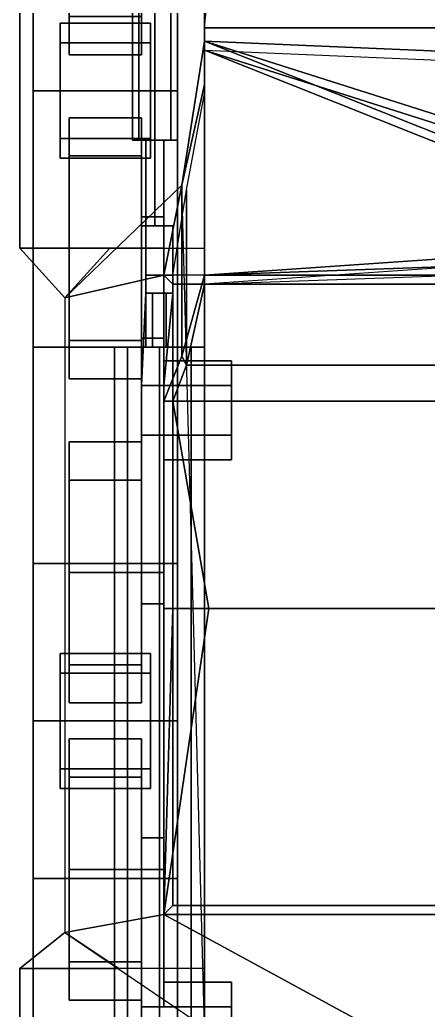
# Model space of a CAD drawing. Header units: millimetres. Extents: x -1.2 to 3, y -2.7 to 16.8.
# Drawn here: x -1.14 to -0.233, y -0.612 to 1.587 of the extents above; entities that cross this region are included whole.
import ezdxf

# ---------------------------------------------------------------- set-up
doc = ezdxf.new("R2010")
doc.units = ezdxf.units.MM
for name, color, linetype in [('mudguards', 6, 'Continuous'), ('suspension', 5, 'Continuous'), ('tent', 3, 'Continuous'), ('tracks', 3, 'Continuous'), ('turret', 2, 'Continuous'), ('wheels', 2, 'Continuous')]:
    doc.layers.add(name, color=color, linetype=linetype)

msp = doc.modelspace()

# ---------------------------------------------------------------- linework, layer by layer
for points in [[(-0.73, 2.48, 0.63), (-0.73, -2.6263, 0.5137), (-0.73, -2.72, 0.74), (-0.73, 2.53, 0.86)], [(-0.73, 2.53, 0.86), (-0.73, -2.72, 0.74), (-0.73, -2.6263, 0.98), (-0.73, 2.32, 0.98)], [(-0.73, 2.05, 0.39), (-0.73, -2.1, 0.39), (-0.73, -2.6263, 0.5137), (-0.73, 2.48, 0.63)], [(-0.73, 1.57, 1.09), (-0.73, 2.32, 0.98), (-0.73, -2.6263, 0.98), (-0.73, 1.52, 1.09)], [(0, 1.57, 1.16), (0, 2.12, 1.08), (-0.73, 2.32, 0.98), (-0.73, 1.57, 1.09)], [(0.73, 2.05, 0.39), (0.73, -2.1, 0.39), (-0.73, -2.1, 0.39), (-0.73, 2.05, 0.39)], [(0, 1.5089, 1.16), (0, 1.57, 1.16), (-0.73, 1.57, 1.09), (-0.73, 1.54, 1.09)], [(-0.78, 1.22, 1.29), (-0.73, 1.54, 1.09), (-0.73, -2.6263, 0.98), (-0.73, -0.65, 1.23)], [(-0.73, 1.54, 1.09), (-0.73, 1.54, 1.09), (-0.78, 1.22, 1.29), (-0.73, 1.4436, 1.3069)], [(-0.78, 1.22, 1.29), (-0.78, 1.22, 1.29), (-1.04, 0.97, 1.29), (-0.82, 1.02, 1.56)], [(-0.82, 1.02, 1.56), (-1.04, 0.97, 1.29), (-1.04, -0.44, 1.23), (-0.82, -0.4, 1.56)], [(-0.8, 1, 1.56), (-0.82, 1.02, 1.56), (-0.82, -0.4, 1.56), (-0.8, -0.38, 1.56)], [(0.82, 1.02, 1.56), (-0.82, 1.02, 1.56), (-0.8, 1, 1.56), (0.8, 1, 1.56)], [(0.8, 1, 1.56), (-0.8, 1, 1.56), (-0.8, 1, 1.28), (0.8, 1, 1.28)], [(-0.8, 1, 1.56), (-0.8, -0.38, 1.56), (-0.8, -0.38, 1.28), (-0.8, 1, 1.28)], [(-0.8, 1, 1.28), (-0.8, -0.38, 1.28), (0.8, -0.38, 1.28), (0.8, 1, 1.28)], [(0.82, -0.4, 1.56), (0.8, -0.38, 1.56), (-0.8, -0.38, 1.56), (-0.82, -0.4, 1.56)], [(0.8, -0.38, 1.28), (-0.8, -0.38, 1.28), (-0.8, -0.38, 1.56), (0.8, -0.38, 1.56)], [(-0.82, -0.4, 1.56), (-1.04, -0.44, 1.23), (-0.73, -0.65, 1.23), (-0.36, -0.65, 1.54)], [(0.82, -0.4, 1.56), (-0.82, -0.4, 1.56), (-0.36, -0.65, 1.54), (0.36, -0.65, 1.54)]]:
    msp.add_3dface(points)
at = {"layer": 'mudguards'}
for points in [[(-0.73, 1.57, 1.09), (-0.67, 2.1962, 0.9938), (-0.73, 1.94, 1.33), (-0.73, 1.08, 1.29)], [(-0.73, 1.08, 1.29), (-0.73, 1.94, 1.33), (-1.14, 1.94, 1.33), (-1.14, 1.08, 1.29)], [(-1.14, 1.08, 1.29), (-1.14, 1.94, 1.33), (-1.14, 1.94, 1.29), (-1.14, 1.08, 1.25)], [(-1.04, 0.97, 1.29), (-0.94, 1.08, 1.29), (-1.14, 1.08, 1.29), (-1.04, 0.97, 1.29)], [(-0.92, -0.52, 1.23), (-1.04, -0.44, 1.23), (-1.04, -0.44, 1.23), (-1.14, -0.52, 1.23)], [(-1.14, -0.52, 1.23), (-1.04, -0.44, 1.23), (-1.04, -0.44, 1.19), (-1.14, -0.52, 1.19)], [(-0.73, -1.83, 1.17), (-0.73, -0.52, 1.23), (-1.14, -0.52, 1.23), (-1.14, -1.83, 1.17)], [(-1.14, -1.83, 1.17), (-1.14, -0.52, 1.23), (-1.14, -0.52, 1.19), (-1.14, -1.83, 1.14)]]:
    msp.add_3dface(points, dxfattribs=at)
at = {"layer": 'suspension'}
for points in [[(-0.8754, 1.81, 0.6854), (-0.89, 1.81, 0.65), (-0.89, 1.32, 0.57), (-0.8754, 1.32, 0.6054)], [(-0.89, 1.81, 0.65), (-0.8754, 1.81, 0.6146), (-0.8754, 1.32, 0.5346), (-0.89, 1.32, 0.57)], [(-0.84, 1.81, 0.7), (-0.8754, 1.81, 0.6854), (-0.8754, 1.32, 0.6054), (-0.84, 1.32, 0.62)], [(-0.8754, 1.81, 0.6146), (-0.84, 1.81, 0.6), (-0.84, 1.32, 0.52), (-0.8754, 1.32, 0.5346)], [(-0.8046, 1.81, 0.6854), (-0.84, 1.81, 0.7), (-0.84, 1.32, 0.62), (-0.8046, 1.32, 0.6054)], [(-0.84, 1.81, 0.6), (-0.8046, 1.81, 0.6146), (-0.8046, 1.32, 0.5346), (-0.84, 1.32, 0.52)], [(-0.79, 1.81, 0.65), (-0.8046, 1.81, 0.6854), (-0.8046, 1.32, 0.6054), (-0.79, 1.32, 0.57)], [(-0.8046, 1.81, 0.6146), (-0.79, 1.81, 0.65), (-0.79, 1.32, 0.57), (-0.8046, 1.32, 0.5346)], [(-0.84, 1.32, 0.62), (-0.8754, 1.32, 0.6054), (-0.89, 1.32, 0.57), (-0.8046, 1.32, 0.6054)], [(-0.8046, 1.32, 0.6054), (-0.89, 1.32, 0.57), (-0.8754, 1.32, 0.5346), (-0.79, 1.32, 0.57)], [(-0.79, 1.32, 0.57), (-0.8754, 1.32, 0.5346), (-0.84, 1.32, 0.52), (-0.8046, 1.32, 0.5346)], [(-0.84, 1.32, 0.59), (-0.86, 1.32, 0.57), (-0.86, 1.13, 0.57), (-0.84, 1.13, 0.59)], [(-0.86, 1.32, 0.57), (-0.84, 1.32, 0.55), (-0.84, 1.13, 0.55), (-0.86, 1.13, 0.57)], [(-0.82, 1.32, 0.57), (-0.84, 1.32, 0.59), (-0.84, 1.13, 0.59), (-0.82, 1.13, 0.57)], [(-0.84, 1.32, 0.55), (-0.82, 1.32, 0.57), (-0.82, 1.13, 0.57), (-0.84, 1.13, 0.55)], [(-0.87, 1.15, 0.38), (-0.87, 1.08, 0.41), (-0.82, 1.08, 0.41), (-0.82, 1.15, 0.38)], [(-0.87, 1.15, 0.31), (-0.87, 1.08, 0.28), (-0.87, 1.08, 0.41), (-0.87, 1.15, 0.38)], [(-0.82, 1.15, 0.38), (-0.82, 1.15, 0.31), (-0.87, 1.15, 0.31), (-0.87, 1.15, 0.38)], [(-0.82, 1.15, 0.31), (-0.82, 1.08, 0.28), (-0.87, 1.08, 0.28), (-0.87, 1.15, 0.31)], [(-0.82, 1.08, 0.41), (-0.82, 1.08, 0.28), (-0.82, 1.15, 0.31), (-0.82, 1.15, 0.38)], [(-0.8, 1.13, 0.62), (-0.82, 1.13, 0.54), (-0.87, 1.13, 0.54), (-0.86, 1.13, 0.62)], [(-0.87, 1.13, 0.54), (-0.87, 0.775, 0.5453), (-0.86, 0.98, 0.62), (-0.86, 1.13, 0.62)], [(-0.87, 0.88, 0.46), (-0.87, 0.775, 0.5453), (-0.87, 0.775, 0.5453), (-0.87, 1.13, 0.54)], [(-0.82, 1.13, 0.54), (-0.82, 0.88, 0.46), (-0.87, 0.88, 0.46), (-0.87, 1.13, 0.54)], [(-0.86, 1.13, 0.62), (-0.86, 0.98, 0.62), (-0.86, 0.98, 0.76), (-0.86, 1.02, 0.76)], [(-0.8, 1.02, 0.76), (-0.8, 1.13, 0.62), (-0.86, 1.13, 0.62), (-0.86, 1.02, 0.76)], [(-0.8, 0.98, 0.62), (-0.82, 0.775, 0.5453), (-0.82, 1.13, 0.54), (-0.8, 1.13, 0.62)], [(-0.82, 0.775, 0.5453), (-0.82, 0.775, 0.5453), (-0.82, 0.88, 0.46), (-0.82, 1.13, 0.54)], [(-0.8, 0.98, 0.76), (-0.8, 0.98, 0.62), (-0.8, 1.13, 0.62), (-0.8, 1.02, 0.76)], [(-0.87, 1.08, 0.28), (-0.87, 0.775, 0.3547), (-0.87, 0.775, 0.5453), (-0.87, 1.08, 0.41)], [(-0.82, 1.08, 0.28), (-0.82, 0.775, 0.3547), (-0.87, 0.775, 0.3547), (-0.87, 1.08, 0.28)], [(-0.87, 1.08, 0.41), (-0.87, 0.775, 0.5453), (-0.82, 0.775, 0.5453), (-0.82, 1.08, 0.41)], [(-0.82, 0.775, 0.5453), (-0.82, 0.775, 0.3547), (-0.82, 1.08, 0.28), (-0.82, 1.08, 0.41)], [(-0.86, 1.02, 0.76), (-0.86, 0.98, 0.76), (-0.8, 0.98, 0.76), (-0.8, 1.02, 0.76)], [(-0.86, 0.98, 0.62), (-0.87, 0.775, 0.5453), (-0.82, 0.775, 0.5453), (-0.8, 0.98, 0.62)], [(-0.86, 0.98, 0.76), (-0.86, 0.98, 0.62), (-0.8, 0.98, 0.62), (-0.8, 0.98, 0.76)], [(-0.86, 0.98, 0.71), (-0.845, 0.98, 0.684), (-0.845, 0.86, 0.684), (-0.86, 0.86, 0.71)], [(-0.845, 0.98, 0.736), (-0.86, 0.98, 0.71), (-0.86, 0.86, 0.71), (-0.845, 0.86, 0.736)], [(-0.845, 0.98, 0.684), (-0.815, 0.98, 0.684), (-0.815, 0.86, 0.684), (-0.845, 0.86, 0.684)], [(-0.815, 0.98, 0.736), (-0.845, 0.98, 0.736), (-0.845, 0.86, 0.736), (-0.815, 0.86, 0.736)], [(-0.815, 0.98, 0.684), (-0.8, 0.98, 0.71), (-0.8, 0.86, 0.71), (-0.815, 0.86, 0.684)], [(-0.8, 0.98, 0.71), (-0.815, 0.98, 0.736), (-0.815, 0.86, 0.736), (-0.8, 0.86, 0.71)], [(-0.82, 0.88, 0.46), (-0.82, 0.775, 0.5453), (-0.87, 0.775, 0.5453), (-0.87, 0.88, 0.46)], [(-0.9007, 0.86, 0.7807), (-0.93, 0.86, 0.71), (-0.93, -0.8, 0.71), (-0.9007, -0.8, 0.7807)], [(-0.93, 0.86, 0.71), (-0.9007, 0.86, 0.6393), (-0.9007, -0.8, 0.6393), (-0.93, -0.8, 0.71)], [(-0.7593, 0.86, 0.6393), (-0.93, 0.86, 0.71), (-0.9007, 0.86, 0.7807), (-0.73, 0.86, 0.71)], [(-0.83, 0.86, 0.61), (-0.9007, 0.86, 0.6393), (-0.93, 0.86, 0.71), (-0.7593, 0.86, 0.6393)], [(-0.83, 0.86, 0.81), (-0.9007, 0.86, 0.7807), (-0.9007, -0.8, 0.7807), (-0.83, -0.8, 0.81)], [(-0.9007, 0.86, 0.6393), (-0.83, 0.86, 0.61), (-0.83, -0.8, 0.61), (-0.9007, -0.8, 0.6393)], [(-0.73, 0.86, 0.71), (-0.9007, 0.86, 0.7807), (-0.83, 0.86, 0.81), (-0.7593, 0.86, 0.7807)], [(-0.7593, 0.86, 0.7807), (-0.83, 0.86, 0.81), (-0.83, -0.8, 0.81), (-0.7593, -0.8, 0.7807)], [(-0.83, 0.86, 0.61), (-0.7593, 0.86, 0.6393), (-0.7593, -0.8, 0.6393), (-0.83, -0.8, 0.61)], [(-0.73, 0.86, 0.71), (-0.7593, 0.86, 0.7807), (-0.7593, -0.8, 0.7807), (-0.73, -0.8, 0.71)], [(-0.7593, 0.86, 0.6393), (-0.73, 0.86, 0.71), (-0.73, -0.8, 0.71), (-0.7593, -0.8, 0.6393)], [(-0.67, 0.775, 0.5453), (-0.67, 0.83, 0.45), (-0.82, 0.83, 0.45), (-0.82, 0.775, 0.5453)], [(-0.67, 0.83, 0.45), (-0.67, 0.775, 0.3547), (-0.82, 0.775, 0.3547), (-0.82, 0.83, 0.45)], [(-0.67, 0.665, 0.5453), (-0.67, 0.775, 0.5453), (-0.87, 0.775, 0.5453), (-0.87, 0.665, 0.5453)], [(-0.67, 0.775, 0.3547), (-0.67, 0.665, 0.3547), (-0.87, 0.665, 0.3547), (-0.87, 0.775, 0.3547)], [(-0.87, 0.665, 0.5453), (-0.87, 0.775, 0.5453), (-0.87, 0.775, 0.3547), (-0.87, 0.665, 0.3547)], [(-0.87, 0.665, 0.5453), (-0.87, 0.665, 0.3547), (-0.87, 0.36, 0.28), (-0.87, 0.36, 0.41)], [(-0.87, 0.36, 0.28), (-0.87, 0.665, 0.3547), (-0.82, 0.665, 0.3547), (-0.82, 0.36, 0.28)], [(-0.82, 0.36, 0.41), (-0.82, 0.665, 0.5453), (-0.87, 0.665, 0.5453), (-0.87, 0.36, 0.41)], [(-0.82, 0.36, 0.28), (-0.82, 0.665, 0.3547), (-0.82, 0.665, 0.5453), (-0.82, 0.36, 0.41)], [(-0.67, 0.61, 0.45), (-0.67, 0.665, 0.5453), (-0.82, 0.665, 0.5453), (-0.82, 0.61, 0.45)], [(-0.67, 0.665, 0.3547), (-0.67, 0.61, 0.45), (-0.82, 0.61, 0.45), (-0.82, 0.665, 0.3547)], [(-0.87, 0.29, 0.31), (-0.87, 0.36, 0.28), (-0.82, 0.36, 0.28), (-0.82, 0.29, 0.31)], [(-0.87, 0.36, 0.41), (-0.87, 0.36, 0.28), (-0.87, 0.29, 0.31), (-0.87, 0.29, 0.38)], [(-0.82, 0.29, 0.38), (-0.82, 0.36, 0.41), (-0.87, 0.36, 0.41), (-0.87, 0.29, 0.38)], [(-0.82, 0.29, 0.31), (-0.82, 0.36, 0.28), (-0.82, 0.36, 0.41), (-0.82, 0.29, 0.38)], [(-0.87, 0.29, 0.38), (-0.87, 0.29, 0.31), (-0.82, 0.29, 0.31), (-0.82, 0.29, 0.38)], [(-0.87, -0.23, 0.38), (-0.87, -0.3, 0.41), (-0.82, -0.3, 0.41), (-0.82, -0.23, 0.38)], [(-0.82, -0.23, 0.38), (-0.82, -0.23, 0.31), (-0.87, -0.23, 0.31), (-0.87, -0.23, 0.38)], [(-0.82, -0.23, 0.31), (-0.82, -0.3, 0.28), (-0.87, -0.3, 0.28), (-0.87, -0.23, 0.31)], [(-0.87, -0.23, 0.31), (-0.87, -0.3, 0.28), (-0.87, -0.3, 0.41), (-0.87, -0.23, 0.38)], [(-0.82, -0.3, 0.41), (-0.82, -0.3, 0.28), (-0.82, -0.23, 0.31), (-0.82, -0.23, 0.38)], [(-0.82, -0.3, 0.28), (-0.82, -0.605, 0.3547), (-0.87, -0.605, 0.3547), (-0.87, -0.3, 0.28)], [(-0.87, -0.3, 0.28), (-0.87, -0.605, 0.3547), (-0.87, -0.605, 0.5453), (-0.87, -0.3, 0.41)], [(-0.87, -0.3, 0.41), (-0.87, -0.605, 0.5453), (-0.82, -0.605, 0.5453), (-0.82, -0.3, 0.41)], [(-0.82, -0.605, 0.5453), (-0.82, -0.605, 0.3547), (-0.82, -0.3, 0.28), (-0.82, -0.3, 0.41)], [(-0.67, -0.55, 0.45), (-0.67, -0.605, 0.3547), (-0.82, -0.605, 0.3547), (-0.82, -0.55, 0.45)], [(-0.67, -0.605, 0.5453), (-0.67, -0.55, 0.45), (-0.82, -0.55, 0.45), (-0.82, -0.605, 0.5453)], [(-0.87, -0.715, 0.5453), (-0.87, -0.605, 0.5453), (-0.87, -0.605, 0.3547), (-0.87, -0.715, 0.3547)], [(-0.67, -0.605, 0.3547), (-0.67, -0.715, 0.3547), (-0.87, -0.715, 0.3547), (-0.87, -0.605, 0.3547)], [(-0.67, -0.715, 0.5453), (-0.67, -0.605, 0.5453), (-0.87, -0.605, 0.5453), (-0.87, -0.715, 0.5453)]]:
    msp.add_3dface(points, dxfattribs=at)
at = {"layer": 'tent'}
for points in [[(-0.77, 0.82, 2.26), (-0.8, 0.74, 2.25), (0.8, 0.74, 2.25), (0.77, 0.82, 2.26)], [(-0.8, 0.74, 2.25), (-0.8, 0.28, 2.25), (-0.72, 0.28, 2.24), (-0.8, 0.74, 2.25)], [(-0.8, 0.74, 2.25), (-0.72, 0.28, 2.24), (0.72, 0.28, 2.24), (0.8, 0.74, 2.25)], [(-0.72, 0.28, 2.24), (-0.82, -0.4, 1.56), (0.82, -0.4, 1.56), (0.72, 0.28, 2.24)], [(-0.72, 0.28, 2.24), (-0.8, 0.28, 2.25), (-0.82, -0.4, 1.56), (-0.72, 0.28, 2.24)], [(-0.8, 0.28, 2.25), (-0.8, 0.28, 1.905), (-0.82, -0.4, 1.56), (-0.8, 0.28, 2.25)]]:
    msp.add_3dface(points, dxfattribs=at)
at = {"layer": 'tracks'}
for points in [[(-0.79, 1.43, 1.1), (-0.79, 2, 1.1), (-1.11, 2, 1.1), (-1.11, 1.43, 1.1)], [(-1.11, 1.43, 1.1), (-1.11, 2, 1.1), (-1.11, 2, 1.04), (-1.11, 1.43, 1.04)], [(-1.11, 1.43, 1.04), (-1.11, 2, 1.04), (-0.79, 2, 1.04), (-0.79, 1.43, 1.04)], [(-0.79, 2, 1.04), (-0.79, 2, 1.1), (-0.79, 1.43, 1.1), (-0.79, 1.43, 1.04)], [(-1.11, 1.8, 0.06), (-1.11, -1.82, 0.06), (-0.79, -1.82, 0.06), (-0.79, 1.8, 0.06)], [(-1.11, 1.8), (-1.11, -1.82), (-1.11, -1.82, 0.06), (-1.11, 1.8, 0.06)], [(-0.79, 1.8), (-0.79, -1.82), (-1.11, -1.82), (-1.11, 1.8)], [(-0.79, -1.82, 0.06), (-0.79, -1.82), (-0.79, 1.8), (-0.79, 1.8, 0.06)], [(-1.11, 0.86, 1.03), (-1.11, 1.43, 1.1), (-1.11, 1.43, 1.04), (-1.11, 0.86, 0.97)], [(-1.11, 0.86, 0.97), (-1.11, 1.43, 1.04), (-0.79, 1.43, 1.04), (-0.79, 0.86, 0.97)], [(-0.79, 0.86, 1.03), (-0.79, 1.43, 1.1), (-1.11, 1.43, 1.1), (-1.11, 0.86, 1.03)], [(-0.79, 1.43, 1.04), (-0.79, 1.43, 1.1), (-0.79, 0.86, 1.03), (-0.79, 0.86, 0.97)], [(-1.11, 0.38, 1.03), (-1.11, 0.86, 1.03), (-1.11, 0.86, 0.97), (-1.11, 0.38, 0.97)], [(-1.11, 0.38, 0.97), (-1.11, 0.86, 0.97), (-0.79, 0.86, 0.97), (-0.79, 0.38, 0.97)], [(-0.79, 0.38, 1.03), (-0.79, 0.86, 1.03), (-1.11, 0.86, 1.03), (-1.11, 0.38, 1.03)], [(-0.79, 0.86, 0.97), (-0.79, 0.86, 1.03), (-0.79, 0.38, 1.03), (-0.79, 0.38, 0.97)], [(-1.11, 0.03, 1.03), (-1.11, 0.38, 0.97), (-0.79, 0.38, 0.97), (-0.79, 0.03, 1.03)], [(-1.11, 0.03, 1.09), (-1.11, 0.38, 1.03), (-1.11, 0.38, 0.97), (-1.11, 0.03, 1.03)], [(-0.79, 0.03, 1.09), (-0.79, 0.38, 1.03), (-1.11, 0.38, 1.03), (-1.11, 0.03, 1.09)], [(-0.79, 0.38, 0.97), (-0.79, 0.38, 1.03), (-0.79, 0.03, 1.09), (-0.79, 0.03, 1.03)], [(-1.11, -0.32, 1.01), (-1.11, 0.03, 1.09), (-1.11, 0.03, 1.03), (-1.11, -0.32, 0.95)], [(-1.11, -0.32, 0.95), (-1.11, 0.03, 1.03), (-0.79, 0.03, 1.03), (-0.79, -0.32, 0.95)], [(-0.79, -0.32, 1.01), (-0.79, 0.03, 1.09), (-1.11, 0.03, 1.09), (-1.11, -0.32, 1.01)], [(-0.79, 0.03, 1.03), (-0.79, 0.03, 1.09), (-0.79, -0.32, 1.01), (-0.79, -0.32, 0.95)], [(-1.11, -0.67, 0.97), (-1.11, -0.32, 1.01), (-1.11, -0.32, 0.95), (-1.11, -0.67, 0.91)], [(-0.79, -0.67, 0.97), (-0.79, -0.32, 1.01), (-1.11, -0.32, 1.01), (-1.11, -0.67, 0.97)], [(-1.11, -0.67, 0.91), (-1.11, -0.32, 0.95), (-0.79, -0.32, 0.95), (-0.79, -0.67, 0.91)], [(-0.79, -0.32, 0.95), (-0.79, -0.32, 1.01), (-0.79, -0.67, 0.97), (-0.79, -0.67, 0.91)]]:
    msp.add_3dface(points, dxfattribs=at)
at = {"layer": 'turret'}
for points in [[(-0.15, 1.06, 2.17), (-0.15, 1.3089, 1.61), (-0.73, 1.54, 1.09), (-0.73, 1.02, 2.26)], [(-0.1, 1.34, 1.54), (-0.1, 1.34, 1.54), (-0.73, 1.54, 1.09), (-0.15, 1.3089, 1.61)], [(0, 1.5089, 1.16), (0, 1.5089, 1.16), (-0.73, 1.54, 1.09), (-0.1, 1.34, 1.54)], [(-0.73, 1.52, 1.09), (-0.15, 1.2889, 1.61), (-0.15, 1.04, 2.17), (-0.73, 1, 2.26)], [(-0.73, 1.52, 1.09), (-0.1, 1.32, 1.54), (-0.1, 1.32, 1.54), (-0.15, 1.2889, 1.61)], [(-0.73, 1.52, 1.09), (0, 1.4889, 1.16), (0, 1.4889, 1.16), (-0.1, 1.32, 1.54)], [(-0.73, 1.02, 2.26), (-0.73, 1.4436, 1.3069), (-0.78, 1.22, 1.29), (-0.78, 0.84, 2.26)], [(-0.77, 1.21, 1.29), (-0.73, 1.424, 1.306), (-0.73, 1, 2.26), (-0.77, 0.82, 2.26)], [(-0.78, 1.22, 1.29), (-0.82, 1.02, 1.56), (-0.82, 0.74, 2.25), (-0.78, 0.84, 2.26)], [(-0.8, 0.74, 2.25), (-0.8, 1.02, 1.56), (-0.77, 1.21, 1.29), (-0.77, 0.82, 2.26)], [(-0.1, 1.0422, 2.21), (-0.1, 1.0422, 2.21), (-0.15, 1.06, 2.17), (-0.73, 1.02, 2.26)], [(0.73, 1.02, 2.26), (0.1, 1.0422, 2.21), (-0.1, 1.0422, 2.21), (-0.73, 1.02, 2.26)], [(-0.82, 1.02, 1.56), (-0.82, 0.28, 1.56), (-0.82, 0.28, 2.25), (-0.82, 0.74, 2.25)], [(-0.8, 0.28, 2.25), (-0.8, 0.28, 1.56), (-0.8, 1.02, 1.56), (-0.8, 0.74, 2.25)], [(-0.77, 0.82, 2.26), (-0.73, 1, 2.26), (-0.73, 1.02, 2.26), (-0.78, 0.84, 2.26)], [(-0.1, 1.0222, 2.21), (0.1, 1.0222, 2.21), (0.73, 1, 2.26), (-0.73, 1, 2.26)], [(-0.73, 1, 2.26), (0.73, 1, 2.26), (0.73, 1.02, 2.26), (-0.73, 1.02, 2.26)], [(-0.73, 1, 2.26), (-0.77, 0.82, 2.26), (0.77, 0.82, 2.26), (0.73, 1, 2.26)], [(-0.78, 0.84, 2.26), (-0.82, 0.74, 2.25), (-0.8, 0.74, 2.25), (-0.77, 0.82, 2.26)], [(-0.77, 0.82, 2.26), (-0.77, 0.82, 2.24), (0.77, 0.82, 2.24), (0.77, 0.82, 2.26)], [(-0.82, 0.74, 2.25), (-0.82, 0.28, 2.25), (-0.8, 0.28, 2.25), (-0.8, 0.74, 2.25)], [(-0.82, 0.28, 2.25), (-0.82, 0.28, 1.56), (-0.8, 0.28, 1.56), (-0.8, 0.28, 2.25)]]:
    msp.add_3dface(points, dxfattribs=at)
at = {"layer": 'wheels'}
for points in [[(-1.03, 2.09, 0.35), (-1.03, 1.5949, 0.1449), (-1.03, 1.51, 0.35), (-1.03, 2.0051, 0.5551)], [(-0.87, 1.51, 0.35), (-0.87, 2.0051, 0.1449), (-0.87, 2.09, 0.35), (-0.87, 1.5949, 0.5551)], [(-1.03, 2.0051, 0.5551), (-1.03, 1.51, 0.35), (-1.03, 1.5949, 0.5551), (-1.03, 1.8, 0.64)], [(-0.87, 1.5949, 0.1449), (-0.87, 1.8, 0.06), (-0.87, 2.0051, 0.1449), (-0.87, 1.51, 0.35)], [(-0.87, 1.51, 0.35), (-0.87, 1.5949, 0.5551), (-1.03, 1.5949, 0.5551), (-1.03, 1.51, 0.35)], [(-0.87, 1.5949, 0.1449), (-0.87, 1.51, 0.35), (-1.03, 1.51, 0.35), (-1.03, 1.5949, 0.1449)], [(-0.85, 1.5361, 1.0061), (-0.85, 1.58, 0.9), (-1.05, 1.58, 0.9), (-1.05, 1.5361, 1.0061)], [(-1.05, 1.43, 1.05), (-1.05, 1.5361, 1.0061), (-1.05, 1.58, 0.9), (-1.05, 1.3239, 1.0061)], [(-1.05, 1.3239, 1.0061), (-1.05, 1.58, 0.9), (-1.05, 1.5361, 0.7939), (-1.05, 1.28, 0.9)], [(-0.85, 1.58, 0.9), (-0.85, 1.5361, 0.7939), (-1.05, 1.5361, 0.7939), (-1.05, 1.58, 0.9)], [(-0.85, 1.43, 1.05), (-0.85, 1.5361, 1.0061), (-1.05, 1.5361, 1.0061), (-1.05, 1.43, 1.05)], [(-0.85, 1.5361, 0.7939), (-0.85, 1.43, 0.75), (-1.05, 1.43, 0.75), (-1.05, 1.5361, 0.7939)], [(-1.05, 1.28, 0.9), (-1.05, 1.5361, 0.7939), (-1.05, 1.43, 0.75), (-1.05, 1.3239, 0.7939)], [(-0.85, 1.3239, 1.0061), (-0.85, 1.43, 1.05), (-1.05, 1.43, 1.05), (-1.05, 1.3239, 1.0061)], [(-0.85, 1.43, 0.75), (-0.85, 1.3239, 0.7939), (-1.05, 1.3239, 0.7939), (-1.05, 1.43, 0.75)], [(-1.03, 1.37, 0.35), (-1.03, 0.8749, 0.1449), (-1.03, 0.79, 0.35), (-1.03, 1.2851, 0.5551)], [(-1.03, 1.2851, 0.1449), (-1.03, 1.08, 0.06), (-1.03, 0.8749, 0.1449), (-1.03, 1.37, 0.35)], [(-0.87, 1.37, 0.35), (-0.87, 1.2851, 0.1449), (-1.03, 1.2851, 0.1449), (-1.03, 1.37, 0.35)], [(-0.87, 1.2851, 0.5551), (-0.87, 1.37, 0.35), (-1.03, 1.37, 0.35), (-1.03, 1.2851, 0.5551)], [(-0.87, 0.79, 0.35), (-0.87, 1.2851, 0.1449), (-0.87, 1.37, 0.35), (-0.87, 0.8749, 0.5551)], [(-0.87, 0.8749, 0.5551), (-0.87, 1.37, 0.35), (-0.87, 1.2851, 0.5551), (-0.87, 1.08, 0.64)], [(-0.85, 1.28, 0.9), (-0.85, 1.3239, 1.0061), (-1.05, 1.3239, 1.0061), (-1.05, 1.28, 0.9)], [(-0.85, 1.3239, 0.7939), (-0.85, 1.28, 0.9), (-1.05, 1.28, 0.9), (-1.05, 1.3239, 0.7939)], [(-1.03, 1.2851, 0.5551), (-1.03, 0.79, 0.35), (-1.03, 0.8749, 0.5551), (-1.03, 1.08, 0.64)], [(-0.87, 1.2851, 0.1449), (-0.87, 1.08, 0.06), (-1.03, 1.08, 0.06), (-1.03, 1.2851, 0.1449)], [(-0.87, 1.08, 0.64), (-0.87, 1.2851, 0.5551), (-1.03, 1.2851, 0.5551), (-1.03, 1.08, 0.64)], [(-0.87, 0.8749, 0.1449), (-0.87, 1.08, 0.06), (-0.87, 1.2851, 0.1449), (-0.87, 0.79, 0.35)], [(-0.87, 1.08, 0.06), (-0.87, 0.8749, 0.1449), (-1.03, 0.8749, 0.1449), (-1.03, 1.08, 0.06)], [(-0.87, 0.8749, 0.5551), (-0.87, 1.08, 0.64), (-1.03, 1.08, 0.64), (-1.03, 0.8749, 0.5551)], [(-0.87, 0.8749, 0.1449), (-0.87, 0.79, 0.35), (-1.03, 0.79, 0.35), (-1.03, 0.8749, 0.1449)], [(-0.87, 0.79, 0.35), (-0.87, 0.8749, 0.5551), (-1.03, 0.8749, 0.5551), (-1.03, 0.79, 0.35)], [(-1.03, 0.5651, 0.1449), (-1.03, 0.36, 0.06), (-1.03, 0.1549, 0.1449), (-1.03, 0.65, 0.35)], [(-1.03, 0.65, 0.35), (-1.03, 0.1549, 0.1449), (-1.03, 0.07, 0.35), (-1.03, 0.5651, 0.5551)], [(-0.87, 0.5651, 0.5551), (-0.87, 0.65, 0.35), (-1.03, 0.65, 0.35), (-1.03, 0.5651, 0.5551)], [(-0.87, 0.65, 0.35), (-0.87, 0.5651, 0.1449), (-1.03, 0.5651, 0.1449), (-1.03, 0.65, 0.35)], [(-0.87, 0.1549, 0.5551), (-0.87, 0.65, 0.35), (-0.87, 0.5651, 0.5551), (-0.87, 0.36, 0.64)], [(-0.87, 0.07, 0.35), (-0.87, 0.5651, 0.1449), (-0.87, 0.65, 0.35), (-0.87, 0.1549, 0.5551)], [(-1.03, 0.5651, 0.5551), (-1.03, 0.07, 0.35), (-1.03, 0.1549, 0.5551), (-1.03, 0.36, 0.64)], [(-0.87, 0.36, 0.64), (-0.87, 0.5651, 0.5551), (-1.03, 0.5651, 0.5551), (-1.03, 0.36, 0.64)], [(-0.87, 0.5651, 0.1449), (-0.87, 0.36, 0.06), (-1.03, 0.36, 0.06), (-1.03, 0.5651, 0.1449)], [(-0.87, 0.1549, 0.1449), (-0.87, 0.36, 0.06), (-0.87, 0.5651, 0.1449), (-0.87, 0.07, 0.35)], [(-0.87, 0.1549, 0.5551), (-0.87, 0.36, 0.64), (-1.03, 0.36, 0.64), (-1.03, 0.1549, 0.5551)], [(-0.87, 0.36, 0.06), (-0.87, 0.1549, 0.1449), (-1.03, 0.1549, 0.1449), (-1.03, 0.36, 0.06)], [(-0.85, 0.1361, 1.0061), (-0.85, 0.18, 0.9), (-1.05, 0.18, 0.9), (-1.05, 0.1361, 1.0061)], [(-1.05, 0.03, 1.05), (-1.05, 0.1361, 1.0061), (-1.05, 0.18, 0.9), (-1.05, -0.0761, 1.0061)], [(-1.05, -0.0761, 1.0061), (-1.05, 0.18, 0.9), (-1.05, 0.1361, 0.7939), (-1.05, -0.12, 0.9)], [(-0.85, 0.18, 0.9), (-0.85, 0.1361, 0.7939), (-1.05, 0.1361, 0.7939), (-1.05, 0.18, 0.9)], [(-0.87, 0.07, 0.35), (-0.87, 0.1549, 0.5551), (-1.03, 0.1549, 0.5551), (-1.03, 0.07, 0.35)], [(-0.87, 0.1549, 0.1449), (-0.87, 0.07, 0.35), (-1.03, 0.07, 0.35), (-1.03, 0.1549, 0.1449)], [(-0.85, 0.03, 1.05), (-0.85, 0.1361, 1.0061), (-1.05, 0.1361, 1.0061), (-1.05, 0.03, 1.05)], [(-0.85, 0.1361, 0.7939), (-0.85, 0.03, 0.75), (-1.05, 0.03, 0.75), (-1.05, 0.1361, 0.7939)], [(-1.05, -0.12, 0.9), (-1.05, 0.1361, 0.7939), (-1.05, 0.03, 0.75), (-1.05, -0.0761, 0.7939)], [(-0.85, -0.0761, 1.0061), (-0.85, 0.03, 1.05), (-1.05, 0.03, 1.05), (-1.05, -0.0761, 1.0061)], [(-0.85, 0.03, 0.75), (-0.85, -0.0761, 0.7939), (-1.05, -0.0761, 0.7939), (-1.05, 0.03, 0.75)], [(-0.87, -0.0949, 0.5551), (-0.87, -0.01, 0.35), (-1.03, -0.01, 0.35), (-1.03, -0.0949, 0.5551)], [(-0.87, -0.01, 0.35), (-0.87, -0.0949, 0.1449), (-1.03, -0.0949, 0.1449), (-1.03, -0.01, 0.35)], [(-1.03, -0.0949, 0.1449), (-1.03, -0.3, 0.06), (-1.03, -0.5051, 0.1449), (-1.03, -0.01, 0.35)], [(-1.03, -0.01, 0.35), (-1.03, -0.5051, 0.1449), (-1.03, -0.59, 0.35), (-1.03, -0.0949, 0.5551)], [(-0.87, -0.5051, 0.5551), (-0.87, -0.01, 0.35), (-0.87, -0.0949, 0.5551), (-0.87, -0.3, 0.64)], [(-0.87, -0.59, 0.35), (-0.87, -0.0949, 0.1449), (-0.87, -0.01, 0.35), (-0.87, -0.5051, 0.5551)], [(-0.85, -0.12, 0.9), (-0.85, -0.0761, 1.0061), (-1.05, -0.0761, 1.0061), (-1.05, -0.12, 0.9)], [(-0.85, -0.0761, 0.7939), (-0.85, -0.12, 0.9), (-1.05, -0.12, 0.9), (-1.05, -0.0761, 0.7939)], [(-0.87, -0.3, 0.64), (-0.87, -0.0949, 0.5551), (-1.03, -0.0949, 0.5551), (-1.03, -0.3, 0.64)], [(-0.87, -0.0949, 0.1449), (-0.87, -0.3, 0.06), (-1.03, -0.3, 0.06), (-1.03, -0.0949, 0.1449)], [(-1.03, -0.0949, 0.5551), (-1.03, -0.59, 0.35), (-1.03, -0.5051, 0.5551), (-1.03, -0.3, 0.64)], [(-0.87, -0.5051, 0.1449), (-0.87, -0.3, 0.06), (-0.87, -0.0949, 0.1449), (-0.87, -0.59, 0.35)], [(-0.87, -0.5051, 0.5551), (-0.87, -0.3, 0.64), (-1.03, -0.3, 0.64), (-1.03, -0.5051, 0.5551)], [(-0.87, -0.3, 0.06), (-0.87, -0.5051, 0.1449), (-1.03, -0.5051, 0.1449), (-1.03, -0.3, 0.06)], [(-0.87, -0.59, 0.35), (-0.87, -0.5051, 0.5551), (-1.03, -0.5051, 0.5551), (-1.03, -0.59, 0.35)], [(-0.87, -0.5051, 0.1449), (-0.87, -0.59, 0.35), (-1.03, -0.59, 0.35), (-1.03, -0.5051, 0.1449)]]:
    msp.add_3dface(points, dxfattribs=at)

doc.saveas('drawing.dxf')
